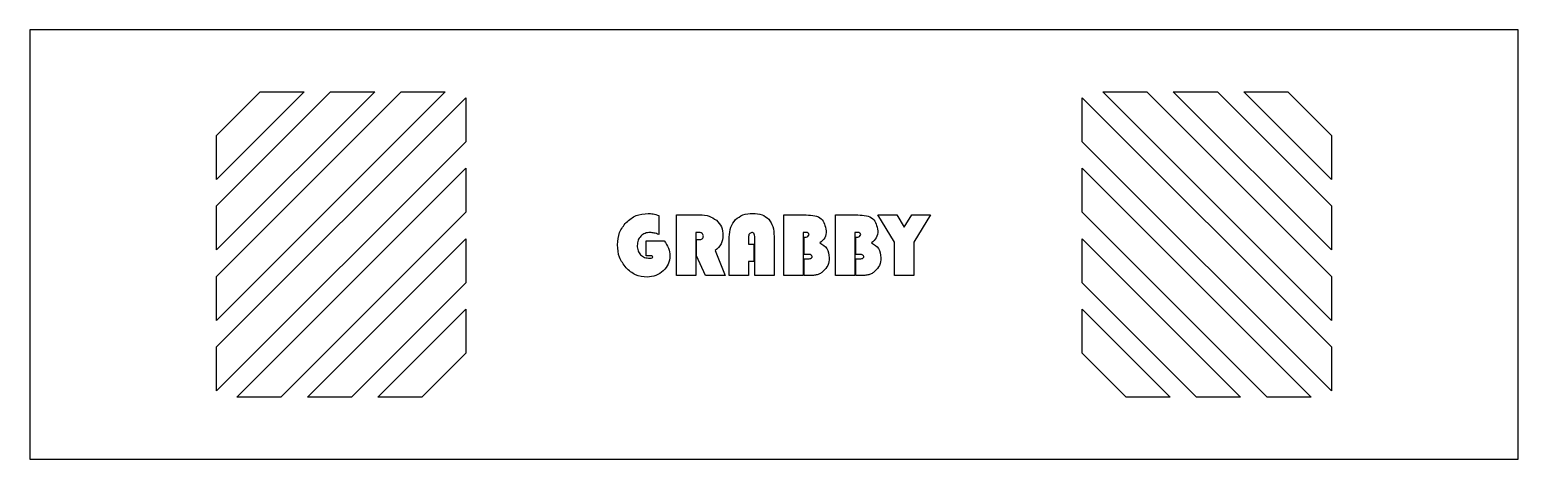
# Model space of a CAD drawing. Header units: millimetres. Extents: x 0 to 239, y 0 to 69.
import ezdxf

# ---------------------------------------------------------------- set-up
doc = ezdxf.new("R2010")
doc.units = ezdxf.units.MM
doc.layers.get('0').update_dxf_attribs({"linetype": 'CONTINUOUS'})

msp = doc.modelspace()

# ---------------------------------------------------------------- linework, layer by layer
for p, q in [((101, 39.17), (101, 36.11)), ((103.83, 29.5), (103.83, 39.26)), ((103.83, 39.26), (107.59, 39.26)), ((121.1, 29.5), (121.1, 39.26)), ((121.1, 39.26), (124.69, 39.26)), ((129.39, 29.5), (129.39, 39.26)), ((129.39, 39.26), (132.97, 39.26)), ((107.29, 36.43), (106.94, 36.43)), ((106.94, 36.43), (106.94, 29.5)), ((124.58, 36.43), (124.21, 36.43)), ((124.21, 36.43), (124.21, 29.5)), ((132.87, 36.43), (132.5, 36.43)), ((132.5, 36.43), (132.5, 29.5)), ((98.95, 32.66), (98.95, 35.09)), ((98.95, 35.09), (101.85, 35.09)), ((107.06, 32.66), (107.06, 35.28)), ((107.06, 35.28), (107.43, 35.28)), ((110.06, 33.51), (111.68, 29.5)), ((112.32, 29.5), (112.32, 35.67)), ((115.43, 35.58), (115.43, 34.54)), ((115.43, 34.54), (116.24, 34.54)), ((116.24, 34.54), (116.24, 31.76)), ((116.4, 29.5), (116.4, 35.58)), ((119.51, 35.77), (119.51, 29.5)), ((124.37, 32.88), (124.37, 35.69)), ((132.65, 32.88), (132.65, 35.69)), ((99.76, 32.66), (98.95, 32.66)), ((108.48, 29.5), (107.06, 32.66)), ((116.24, 31.76), (115.43, 31.76)), ((115.43, 31.76), (115.43, 29.5)), ((125.05, 32.88), (124.37, 32.88)), ((124.37, 29.5), (124.37, 32.22)), ((124.37, 32.22), (124.99, 32.22)), ((133.33, 32.88), (132.65, 32.88)), ((132.65, 29.5), (132.65, 32.22)), ((132.65, 32.22), (133.27, 32.22)), ((106.94, 29.5), (103.83, 29.5)), ((111.68, 29.5), (108.48, 29.5)), ((115.43, 29.5), (112.32, 29.5)), ((119.51, 29.5), (116.4, 29.5)), ((124.21, 29.5), (121.1, 29.5)), ((125.04, 29.5), (124.37, 29.5)), ((132.5, 29.5), (129.39, 29.5)), ((133.33, 29.5), (132.65, 29.5))]:
    msp.add_line(p, q)
for points in [[(239, 69), (0, 69), (0, 0), (239, 0)], [(30, 29.37), (59.63, 59), (66.7, 59), (30, 22.3)], [(30, 52), (37, 59), (44.07, 59), (30, 44.93)], [(30, 40.69), (48.31, 59), (55.38, 59), (30, 33.62)], [(30, 10.99), (30, 18.06), (70, 58.06), (70, 50.99)], [(209, 10.99), (169, 50.99), (169, 58.06), (209, 18.06)], [(209, 29.37), (209, 22.3), (172.3, 59), (179.37, 59)], [(209, 40.69), (209, 33.62), (183.62, 59), (190.69, 59)], [(209, 52), (209, 44.93), (194.93, 59), (202, 59)], [(33.25, 10), (70, 46.75), (70, 39.67), (40.33, 10)], [(198.67, 10), (169, 39.67), (169, 46.75), (205.75, 10)], [(140.39, 37.31), (141.61, 39.26), (144.64, 39.26), (141.96, 34.87), (141.96, 29.5), (138.86, 29.5), (138.86, 34.86), (136.15, 39.26), (139.24, 39.26)], [(44.57, 10), (70, 35.43), (70, 28.36), (51.64, 10)], [(187.36, 10), (169, 28.36), (169, 35.43), (194.43, 10)], [(55.88, 10), (70, 24.12), (70, 17.05), (62.95, 10)], [(176.05, 10), (169, 17.05), (169, 24.12), (183.12, 10)]]:
    msp.add_lwpolyline(points, close=True)
for points, knots in [([(95.77, 38.05), (96.28, 38.48), (97.3, 39.33), (98.63, 39.44), (99.3, 39.5)], [0, 0, 0, 0, 0.192261, 0.3894372, 0.3894372, 0.3894372, 0.3894372]), ([(99.3, 39.5), (99.56, 39.48), (100.14, 39.44), (100.7, 39.26), (101, 39.17)], [0, 0, 0, 0, 0.0791168, 0.1741655, 0.1741655, 0.1741655, 0.1741655]), ([(107.59, 39.26), (108.11, 39.24), (109.08, 39.19), (109.88, 38.65), (110.25, 38.4)], [0, 0, 0, 0, 0.1534596, 0.284389, 0.284389, 0.284389, 0.284389]), ([(110.25, 38.4), (110.56, 38.06), (111.18, 37.37), (111.27, 36.44), (111.31, 35.97)], [0, 0, 0, 0, 0.134985, 0.2716293, 0.2716293, 0.2716293, 0.2716293]), ([(112.32, 35.67), (112.35, 36.23), (112.4, 37.27), (113.02, 38.1), (113.31, 38.49)], [0, 0, 0, 0, 0.1626732, 0.3048451, 0.3048451, 0.3048451, 0.3048451]), ([(113.31, 38.49), (113.7, 38.78), (114.51, 39.41), (115.55, 39.47), (116.1, 39.5)], [0, 0, 0, 0, 0.1413882, 0.3022441, 0.3022441, 0.3022441, 0.3022441]), ([(116.1, 39.5), (116.62, 39.48), (117.58, 39.44), (118.33, 38.85), (118.67, 38.58)], [0, 0, 0, 0, 0.1526638, 0.2794663, 0.2794663, 0.2794663, 0.2794663]), ([(118.67, 38.58), (118.91, 38.2), (119.46, 37.35), (119.49, 36.33), (119.51, 35.77)], [0, 0, 0, 0, 0.1322713, 0.2980203, 0.2980203, 0.2980203, 0.2980203]), ([(124.69, 39.26), (125.62, 39.2), (127.33, 39.08), (127.72, 37.45), (127.9, 36.71)], [0, 0, 0, 0, 0.2491741, 0.4565893, 0.4565893, 0.4565893, 0.4565893]), ([(132.97, 39.26), (133.91, 39.2), (135.62, 39.08), (136.01, 37.45), (136.19, 36.71)], [0, 0, 0, 0, 0.2491744, 0.4565893, 0.4565893, 0.4565893, 0.4565893]), ([(94.36, 34.44), (94.41, 35.13), (94.52, 36.48), (95.36, 37.54), (95.77, 38.05)], [0, 0, 0, 0, 0.2018119, 0.3958686, 0.3958686, 0.3958686, 0.3958686]), ([(98.12, 35.85), (97.95, 35.64), (97.6, 35.2), (97.56, 34.64), (97.54, 34.34)], [0, 0, 0, 0, 0.0795995, 0.1650465, 0.1650465, 0.1650465, 0.1650465]), ([(99.64, 36.43), (99.35, 36.41), (98.78, 36.37), (98.34, 36.02), (98.12, 35.85)], [0, 0, 0, 0, 0.0856309, 0.165428, 0.165428, 0.165428, 0.165428]), ([(101, 36.11), (100.75, 36.2), (100.31, 36.36), (99.84, 36.41), (99.64, 36.43)], [0, 0, 0, 0, 0.0800412, 0.1403682, 0.1403682, 0.1403682, 0.1403682]), ([(108.18, 35.9), (108.12, 36.05), (107.97, 36.43), (107.54, 36.43), (107.29, 36.43)], [0, 0, 0, 0, 0.0454327, 0.113253, 0.113253, 0.113253, 0.113253]), ([(107.43, 35.28), (107.65, 35.3), (108.05, 35.33), (108.14, 35.72), (108.18, 35.9)], [0, 0, 0, 0, 0.0581963, 0.1082173, 0.1082173, 0.1082173, 0.1082173]), ([(111.31, 35.97), (111.26, 35.49), (111.14, 34.52), (110.42, 33.85), (110.06, 33.51)], [0, 0, 0, 0, 0.1403931, 0.2851312, 0.2851312, 0.2851312, 0.2851312]), ([(115.94, 36.43), (115.79, 36.37), (115.42, 36.23), (115.43, 35.82), (115.43, 35.58)], [0, 0, 0, 0, 0.0436438, 0.1082679, 0.1082679, 0.1082679, 0.1082679]), ([(116.3, 36.26), (116.25, 36.31), (116.16, 36.41), (116.01, 36.42), (115.94, 36.43)], [0, 0, 0, 0, 0.01877314, 0.0410674, 0.0410674, 0.0410674, 0.0410674]), ([(116.4, 35.58), (116.4, 35.73), (116.4, 35.96), (116.33, 36.18), (116.3, 36.26)], [0, 0, 0, 0, 0.04269819, 0.06908321, 0.06908321, 0.06908321, 0.06908321]), ([(124.37, 35.69), (124.59, 35.69), (124.94, 35.67), (125.09, 35.97), (125.14, 36.08)], [0, 0, 0, 0, 0.05923762, 0.09441058, 0.09441058, 0.09441058, 0.09441058]), ([(125.14, 36.08), (125.11, 36.19), (125.02, 36.43), (124.75, 36.43), (124.58, 36.43)], [0, 0, 0, 0, 0.02969704, 0.0726702, 0.0726702, 0.0726702, 0.0726702]), ([(127.9, 36.71), (127.86, 36.31), (127.77, 35.52), (127.16, 35.01), (126.85, 34.76)], [0, 0, 0, 0, 0.1150399, 0.2296911, 0.2296911, 0.2296911, 0.2296911]), ([(132.65, 35.69), (132.87, 35.69), (133.23, 35.67), (133.38, 35.97), (133.43, 36.08)], [0, 0, 0, 0, 0.05923785, 0.09441081, 0.09441081, 0.09441081, 0.09441081]), ([(133.43, 36.08), (133.39, 36.19), (133.3, 36.43), (133.03, 36.43), (132.87, 36.43)], [0, 0, 0, 0, 0.02969726, 0.07267042, 0.07267042, 0.07267042, 0.07267042]), ([(136.19, 36.71), (136.14, 36.31), (136.06, 35.52), (135.44, 35.01), (135.14, 34.76)], [0, 0, 0, 0, 0.11504, 0.2296905, 0.2296905, 0.2296905, 0.2296905]), ([(95.74, 30.77), (95.34, 31.31), (94.52, 32.39), (94.41, 33.75), (94.36, 34.44)], [0, 0, 0, 0, 0.1967219, 0.3995736, 0.3995736, 0.3995736, 0.3995736]), ([(97.54, 34.34), (97.55, 34.05), (97.59, 33.49), (97.92, 33.05), (98.08, 32.84)], [0, 0, 0, 0, 0.0863267, 0.1627322, 0.1627322, 0.1627322, 0.1627322]), ([(101.85, 35.09), (102.12, 34.71), (102.65, 33.99), (102.75, 33.1), (102.79, 32.68)], [0, 0, 0, 0, 0.1384372, 0.26294, 0.26294, 0.26294, 0.26294]), ([(126.85, 34.76), (127.29, 34.5), (128.21, 33.97), (128.32, 32.91), (128.37, 32.37)], [0, 0, 0, 0, 0.1452964, 0.2988851, 0.2988851, 0.2988851, 0.2988851]), ([(135.14, 34.76), (135.58, 34.5), (136.49, 33.97), (136.6, 32.91), (136.66, 32.37)], [0, 0, 0, 0, 0.1452964, 0.298885, 0.298885, 0.298885, 0.298885]), ([(98.08, 32.84), (98.28, 32.68), (98.71, 32.35), (99.26, 32.31), (99.55, 32.3)], [0, 0, 0, 0, 0.075755, 0.1602248, 0.1602248, 0.1602248, 0.1602248]), ([(99.55, 32.3), (99.69, 32.29), (99.9, 32.28), (100, 32.46), (100.04, 32.52)], [0, 0, 0, 0, 0.03717998, 0.05807092, 0.05807092, 0.05807092, 0.05807092]), ([(100.04, 32.52), (100.02, 32.56), (99.97, 32.67), (99.84, 32.66), (99.76, 32.66)], [0, 0, 0, 0, 0.01228066, 0.03322223, 0.03322223, 0.03322223, 0.03322223]), ([(102.79, 32.68), (102.75, 32.22), (102.66, 31.29), (102.04, 30.6), (101.73, 30.25)], [0, 0, 0, 0, 0.1357675, 0.2716254, 0.2716254, 0.2716254, 0.2716254]), ([(124.99, 32.22), (125.09, 32.22), (125.27, 32.22), (125.43, 32.27), (125.5, 32.3)], [0, 0, 0, 0, 0.03211, 0.0518467, 0.0518467, 0.0518467, 0.0518467]), ([(125.62, 32.56), (125.58, 32.65), (125.48, 32.89), (125.21, 32.88), (125.05, 32.88)], [0, 0, 0, 0, 0.02762426, 0.07111206, 0.07111206, 0.07111206, 0.07111206]), ([(125.5, 32.3), (125.53, 32.33), (125.61, 32.4), (125.62, 32.51), (125.62, 32.56)], [0, 0, 0, 0, 0.0139691, 0.03051283, 0.03051283, 0.03051283, 0.03051283]), ([(128.37, 32.37), (128.34, 31.94), (128.27, 31.11), (127.7, 30.49), (127.42, 30.19)], [0, 0, 0, 0, 0.1247727, 0.2437474, 0.2437474, 0.2437474, 0.2437474]), ([(133.27, 32.22), (133.38, 32.22), (133.56, 32.22), (133.72, 32.27), (133.78, 32.3)], [0, 0, 0, 0, 0.03211, 0.0518467, 0.0518467, 0.0518467, 0.0518467]), ([(133.91, 32.56), (133.87, 32.65), (133.77, 32.89), (133.5, 32.88), (133.33, 32.88)], [0, 0, 0, 0, 0.02762402, 0.07111181, 0.07111181, 0.07111181, 0.07111181]), ([(133.78, 32.3), (133.82, 32.33), (133.9, 32.4), (133.9, 32.51), (133.91, 32.56)], [0, 0, 0, 0, 0.01396879, 0.03051251, 0.03051251, 0.03051251, 0.03051251]), ([(136.66, 32.37), (136.62, 31.94), (136.55, 31.11), (135.99, 30.49), (135.71, 30.19)], [0, 0, 0, 0, 0.1247726, 0.2437476, 0.2437476, 0.2437476, 0.2437476]), ([(99.12, 29.27), (98.48, 29.33), (97.19, 29.46), (96.23, 30.33), (95.74, 30.77)], [0, 0, 0, 0, 0.188115, 0.378935, 0.378935, 0.378935, 0.378935]), ([(101.73, 30.25), (101.35, 29.96), (100.58, 29.38), (99.62, 29.3), (99.12, 29.27)], [0, 0, 0, 0, 0.139459, 0.2840198, 0.2840198, 0.2840198, 0.2840198]), ([(126.44, 29.65), (126.24, 29.61), (125.78, 29.51), (125.3, 29.5), (125.04, 29.5)], [0, 0, 0, 0, 0.0622163, 0.1408481, 0.1408481, 0.1408481, 0.1408481]), ([(127.42, 30.19), (127.27, 30.07), (126.97, 29.84), (126.61, 29.72), (126.44, 29.65)], [0, 0, 0, 0, 0.0578873, 0.1129635, 0.1129635, 0.1129635, 0.1129635]), ([(134.72, 29.65), (134.52, 29.61), (134.06, 29.51), (133.59, 29.5), (133.33, 29.5)], [0, 0, 0, 0, 0.0622159, 0.1408476, 0.1408476, 0.1408476, 0.1408476]), ([(135.71, 30.19), (135.56, 30.07), (135.26, 29.84), (134.9, 29.72), (134.72, 29.65)], [0, 0, 0, 0, 0.0578873, 0.1129635, 0.1129635, 0.1129635, 0.1129635])]:
    msp.add_open_spline(points, degree=3, knots=knots)

doc.saveas('drawing.dxf')
